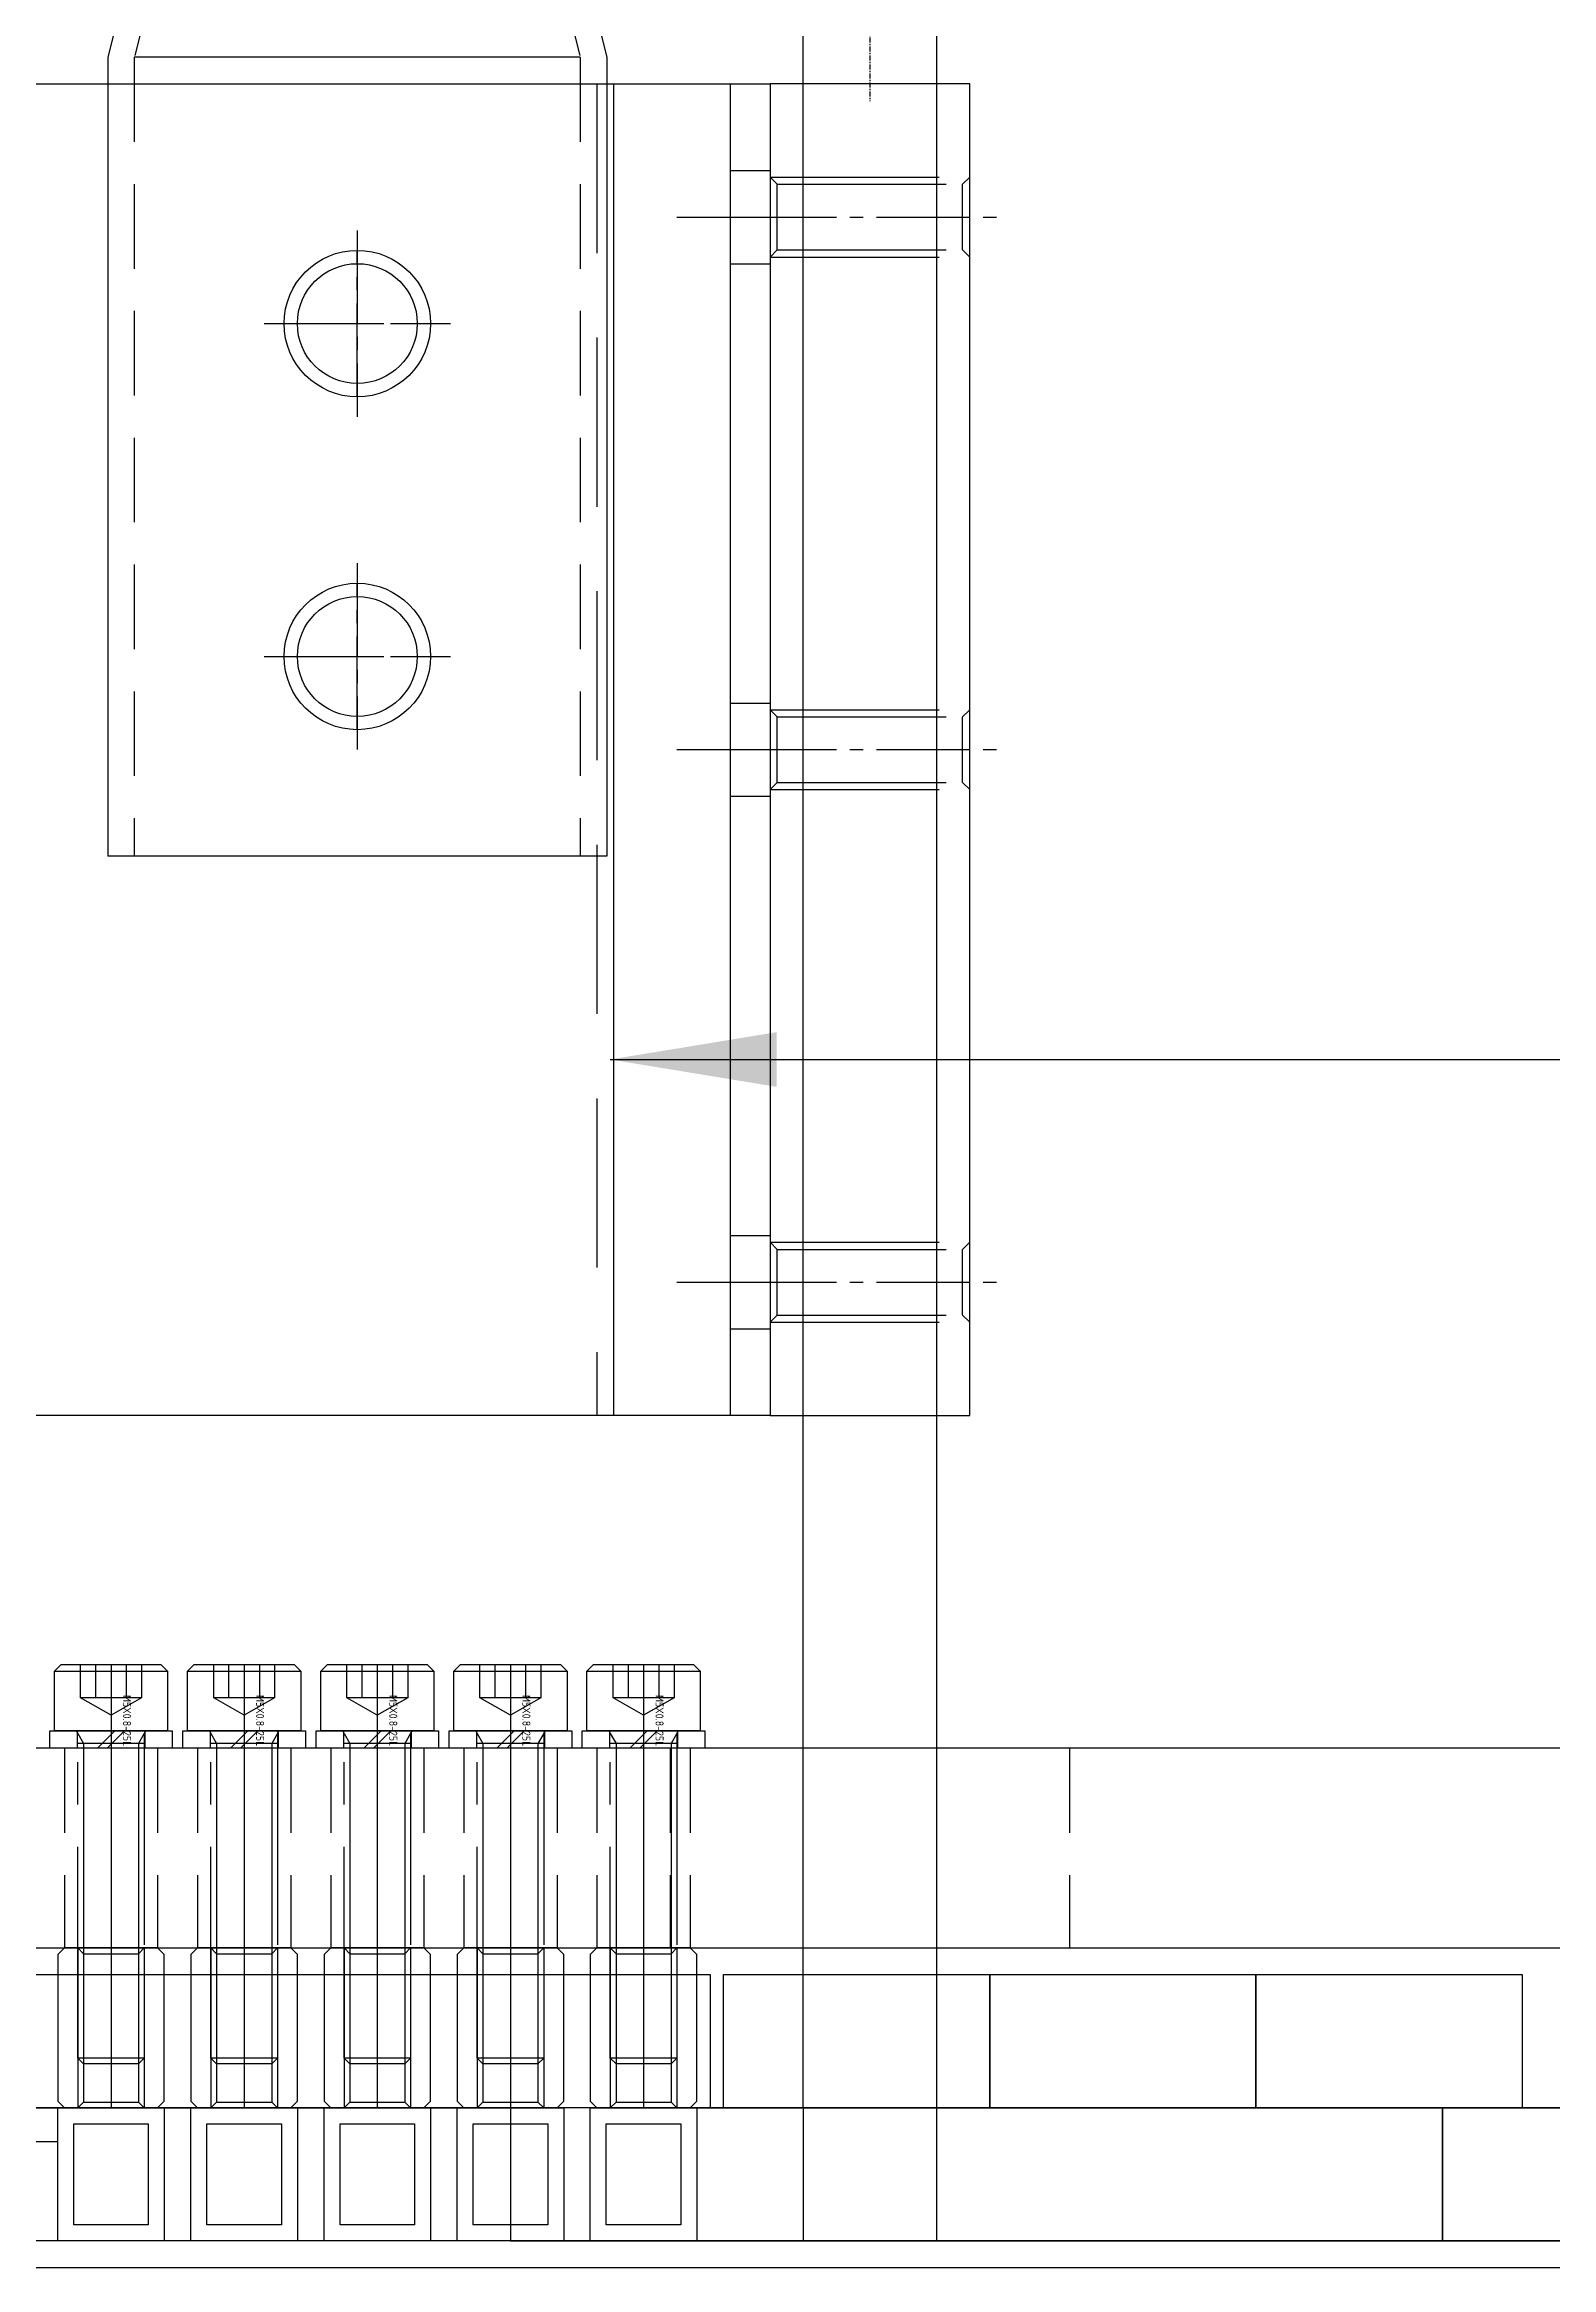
# Model space of a CAD drawing. Header units: millimetres. Extents: x 2584 to 14522, y 0 to 1456.
# Drawn here: x 5221.4 to 5334.6, y 352.1 to 519.1 of the extents above; entities that cross this region are included whole.
import ezdxf
from ezdxf.enums import TextEntityAlignment as Align

# ---------------------------------------------------------------- set-up
doc = ezdxf.new("R2010")
doc.units = ezdxf.units.MM
for name, pattern in [('CENTER', [50.8, 31.75, -6.35, 6.35, -6.35]), ('CENTER1', [10, 7, -1, 1, -1]), ('CENTER2', [1.125, 0.75, -0.125, 0.125, -0.125]), ('HIDDEN', [9.525, 6.35, -3.175]), ('HIDDENX2', [19.05, 12.7, -6.35]), ('PHANTOM2', [31.75, 15.875, -3.175, 3.175, -3.175, 3.175, -3.175])]:
    doc.linetypes.add(name, pattern=pattern)
doc.layers.add('CENTER', color=1, linetype='CENTER')
doc.layers.add('THIN', color=3, linetype='Continuous')
doc.styles.get("Standard").update_dxf_attribs({"font": 'ISOCP.SHX', "bigfont": 'WHGTXT.SHX'})
doc.dimstyles.new('PS-5', dxfattribs={"dimscale": 5, "dimtxt": 3.2, "dimasz": 2.5, "dimexe": 2, "dimexo": 2.5, "dimgap": 2, "dimtad": 1, "dimtoh": 1, "dimrnd": 0.05, "dimzin": 12, "dimdsep": 46, "dimtxsty": 'Standard', "dimcen": 0, "dimclrt": 2, "dimazin": 3, "dimtfac": 1, "dimtofl": 0, "dimtmove": 0, "dimatfit": 3, "dimfxl": 0, "dimtolj": 1, "dimtzin": 0, "dimarcsym": 0})

# ---------------------------------------------------------------- blocks, each defined once
blk = doc.blocks.new('A$C3062378F')
at = {"color": 6, "linetype": 'PHANTOM2'}
for p, q in [((-4.25, 0.8), (4.25, 0.8)), ((0, 1.3), (0, -28.7)), ((2.29, -1.2), (-2.29, -1.2)), ((-2.55, -3.7), (-2.55, -5)), ((2.5, -4.65), (-2.5, -4.65)), ((-1.02, -5), (0.28, -3.7)), ((-0.28, -5), (1.02, -3.7)), ((0, -3.7), (0, -5)), ((2.55, -3.7), (2.55, -5)), ((2.5, -28.27), (-2.5, -28.27))]:
    blk.add_line(p, q, dxfattribs=at)
for points in [[(-4.25, -3.7), (-4.25, 0.8), (-3.75, 1.3), (3.75, 1.3), (4.25, 0.8), (4.25, -3.7)], [(4.6, -3.7), (4.6, -5), (-4.6, -5), (-4.6, -3.7)]]:
    blk.add_lwpolyline(points, close=True, dxfattribs=at)
for points in [[(2.29, 1.3), (2.29, -1.2), (0, -2.52), (0, -2.52), (-2.29, -1.2), (-2.29, 1.3)], [(-1.14, -1.2), (-1.14, 1.3)], [(1.14, 1.3), (1.14, -1.2)], [(2.5, -3.9), (2.5, -28.27), (2.07, -28.7), (-2.07, -28.7), (-2.5, -28.27), (-2.5, -3.9)], [(-2.5, -3.9), (-2.07, -4.65), (-2.07, -28.7)], [(2.5, -3.9), (2.07, -4.65), (2.07, -28.7)]]:
    blk.add_lwpolyline(points, dxfattribs=at)
for points in [[(-2.7, -3.7, -0.414214), (-2.5, -3.9)], [(2.5, -3.9, -0.414214), (2.7, -3.7)]]:
    blk.add_lwpolyline(points, format="xyb", dxfattribs=at)
blk.add_text('M5X0.8-25L', height=0.6, rotation=270, dxfattribs=at).set_placement((1.2, -1), align=Align.MIDDLE_LEFT)
blk = doc.blocks.new('A$C77334C63')
at = {"color": 6}
for p, q in [((-107.5, -40), (-107.5, 60)), ((-97.5, 60), (-97.5, -40)), ((-13.26, 60), (-13.26, -40))]:
    blk.add_line(p, q, dxfattribs=at)
at = {"color": 2, "linetype": 'HIDDENX2'}
for p, q in [((-98.74, 60), (-98.74, -40)), ((-14.5, 60), (-14.5, -40)), ((-4.5, 60), (-4.5, -40)), ((-110.5, 53.5), (-107.5, 53.5)), ((-4.5, 53.5), (-1.5, 53.5)), ((-110.5, 46.5), (-107.5, 46.5)), ((-4.5, 46.5), (-1.5, 46.5)), ((-110.5, 13.5), (-107.5, 13.5)), ((-4.5, 13.5), (-1.5, 13.5)), ((-110.5, 6.5), (-107.5, 6.5)), ((-4.5, 6.5), (-1.5, 6.5)), ((-110.5, -26.5), (-107.5, -26.5)), ((-4.5, -26.5), (-1.5, -26.5)), ((-110.5, -33.5), (-107.5, -33.5)), ((-4.5, -33.5), (-1.5, -33.5))]:
    blk.add_line(p, q, dxfattribs=at)
at = {"color": 1, "linetype": 'CENTER1'}
for p, q in [((-114.5, 50), (-103.5, 50)), ((-8.5, 50), (2.5, 50)), ((-114.5, 10), (-103.5, 10)), ((-8.5, 10), (2.5, 10)), ((-114.5, -30), (-103.5, -30)), ((-8.5, -30), (2.5, -30))]:
    blk.add_line(p, q, dxfattribs=at)
at = {"color": 6}
blk.add_lwpolyline([(-110.5, 60), (-1.5, 60), (-1.5, -40), (-110.5, -40)], close=True, dxfattribs=at)
blk = doc.blocks.new('A$C7FF604D3')
at = {"color": 1, "linetype": 'CENTER1'}
for p, q in [((-115, 2), (-115, -17)), ((-105, 2), (-105, -17)), ((-95, 2), (-95, -17)), ((-85, 2), (-85, -17)), ((-75, 2), (-75, -17))]:
    blk.add_line(p, q, dxfattribs=at)
at = {"color": 6, "linetype": 'HIDDEN'}
for p, q in [((-73, 0), (-73, -15)), ((-43, 0), (-43, -15))]:
    blk.add_line(p, q, dxfattribs=at)
at = {"linetype": 'HIDDEN'}
for p, q in [((-118.5, 0), (-118.5, -15)), ((-111.5, 0), (-111.5, -15)), ((-108.5, 0), (-108.5, -15)), ((-101.5, 0), (-101.5, -15)), ((-98.5, 0), (-98.5, -15)), ((-91.5, 0), (-91.5, -15)), ((-88.5, 0), (-88.5, -15)), ((-81.5, 0), (-81.5, -15)), ((-78.5, 0), (-78.5, -15)), ((-71.5, 0), (-71.5, -15))]:
    blk.add_line(p, q, dxfattribs=at)
at = {"color": 2}
blk.add_lwpolyline([(-420, -15), (180, -15), (180, 0), (-420, 0)], close=True, dxfattribs=at)
blk = doc.blocks.new('A$C0DA705FF')
at = {"color": 6}
for p, q in [((-15, -18.75), (-15, 18.75)), ((45, 18.75), (-15, 18.75)), ((70, 12.5), (45, 18.75)), ((45, -16.75), (45, 16.75)), ((70, -12.5), (45, -18.75)), ((45, -18.75), (-15, -18.75))]:
    blk.add_line(p, q, dxfattribs=at)
at = {"color": 2, "linetype": 'HIDDEN'}
for p, q in [((45, 16.75), (-15, 16.75)), ((69.75, 10.5), (45, 16.75)), ((69.75, -10.5), (45, -16.75)), ((45, -16.75), (-15, -16.75))]:
    blk.add_line(p, q, dxfattribs=at)
at = {"color": 1, "linetype": 'CENTER1'}
for p, q in [((0, 7), (0, -7)), ((25, 7), (25, -7)), ((7, 0), (-7, 0)), ((32, 0), (18, 0))]:
    blk.add_line(p, q, dxfattribs=at)
at = {"color": 6}
for centre in [(0, 0), (25, 0)]:
    blk.add_circle(centre, 5.5, dxfattribs=at)
blk = doc.blocks.new('A$C51940AD6')
at = {"color": 1}
blk.add_line((-3, 10), (-3, -90), dxfattribs=at)
at = {"color": 2, "linetype": 'HIDDENX2'}
for p, q in [((-3, 3.5), (0, 3.5)), ((-3, -3.5), (0, -3.5)), ((-3, -36.5), (0, -36.5)), ((-3, -43.5), (0, -43.5)), ((-3, -76.5), (0, -76.5)), ((-3, -83.5), (0, -83.5))]:
    blk.add_line(p, q, dxfattribs=at)
at = {"color": 1, "linetype": 'CENTER1'}
for p, q in [((-7, 0), (4, 0)), ((-76, -13.5), (-76, -2.5)), ((-31, -13.5), (-31, -2.5)), ((-81.5, -8), (-70.5, -8)), ((-36.5, -8), (-25.5, -8)), ((-76, -38.5), (-76, -27.5)), ((-31, -38.5), (-31, -27.5)), ((-81.5, -33), (-70.5, -33)), ((-36.5, -33), (-25.5, -33)), ((-7, -40), (4, -40)), ((-7, -80), (4, -80))]:
    blk.add_line(p, q, dxfattribs=at)
at = {"color": 1}
blk.add_lwpolyline([(-95, 10), (0, 10), (0, -90), (-95, -90)], close=True, dxfattribs=at)
for centre in [(-76, -8), (-31, -8), (-76, -33), (-31, -33)]:
    blk.add_circle(centre, 4.5, dxfattribs=at)
blk = doc.blocks.new('A$C00D83928')
for p, q in [((-2.07, 11.57), (-2.07, 0.43)), ((2.07, 11.57), (2.07, 0.43))]:
    blk.add_line(p, q)
at = {"color": 1}
blk.add_lwpolyline([(-3.5, 0), (3.5, 0), (4, 0.5), (4, 11.5), (3.5, 12), (-3.5, 12), (-4, 11.5), (-4, 0.5)], close=True, dxfattribs=at)
for points in [[(-2.5, 12), (-2.07, 11.57), (2.07, 11.57), (2.5, 12)], [(-2.5, 0), (-2.07, 0.43), (2.07, 0.43), (2.5, 0)]]:
    blk.add_lwpolyline(points)
at = {"layer": 'CENTER'}
blk.add_line((0, 12), (0, 0), dxfattribs=at)
at = {"layer": 'THIN'}
for p, q in [((-2.5, 12), (-2.5, 0)), ((2.5, 12), (2.5, 0))]:
    blk.add_line(p, q, dxfattribs=at)
blk = doc.blocks.new('A$C0ECC1165')
h = blk.add_hatch()
h.set_pattern_fill('ANSI31', color=256, scale=0.5, style=0)
h.set_pattern_definition([(45, (-7219.687, 2275.788), (-1.122532, 1.122532), [])])
h.paths.add_polyline_path([(4.25, 0), (7, 0), (7, -3), (8.5, -3), (8.5, 22), (6.5, 22), (6, 9), (5, 7.78), (4.25, 7.78)])
h.paths.add_polyline_path([(-8.5, -3), (-7, -3), (-7, 0), (-4.25, 0), (-4.25, 7.78), (-5, 7.78), (-6, 9), (-6.5, 22), (-8.5, 22)])
at = {"color": 1, "linetype": 'CENTER2', "ltscale": 0.5}
blk.add_line((0, 27.21), (0, -9.29), dxfattribs=at)
at = {"color": 1}
for p, q in [((-8.5, 22), (-8.5, -3)), ((8.5, 22), (-8.5, 22)), ((8.5, -3), (8.5, 22)), ((-4.25, 7.78), (-4.25, 0)), ((4.25, 7.78), (4.25, 0)), ((-7, 0), (7, 0)), ((7, 0), (7, -3)), ((-7, 0), (-7, -3)), ((-8.5, -3), (8.5, -3))]:
    blk.add_line(p, q, dxfattribs=at)
at = {"color": 3}
for p, q in [((-5.43, 21), (-6.5, 22)), ((5.43, 21), (6.5, 22)), ((-5.43, 21), (-5, 7.78)), ((5.43, 21), (5, 7.78))]:
    blk.add_line(p, q, dxfattribs=at)
for p, q in [((-6.5, 22), (-6, 9)), ((6.5, 22), (-6.5, 22)), ((6.5, 22), (6, 9)), ((6.47, 21), (-6.47, 21)), ((-5, 7.78), (-6, 9)), ((-6, 9), (6, 9)), ((5, 7.78), (6, 9)), ((5, 7.78), (-5, 7.78))]:
    blk.add_line(p, q)
blk = doc.blocks.new('A$C6FB36354')
at = {"color": 2, "linetype": 'HIDDENX2'}
for p, q in [((-2.5, 93), (12.5, 93)), ((-1.96, 92.46), (11.96, 92.46)), ((-2.5, 87), (12.5, 87)), ((-1.96, 87.54), (11.96, 87.54)), ((-2.5, 53), (12.5, 53)), ((-1.96, 52.46), (11.96, 52.46)), ((-2.5, 47), (12.5, 47)), ((-1.96, 47.54), (11.96, 47.54)), ((-2.5, 13), (12.5, 13)), ((-1.96, 12.46), (11.96, 12.46)), ((-2.5, 7), (12.5, 7)), ((-1.96, 7.54), (11.96, 7.54))]:
    blk.add_line(p, q, dxfattribs=at)
at = {"color": 1, "linetype": 'CENTER1'}
for p, q in [((-4.5, 90), (14.5, 90)), ((-4.5, 50), (14.5, 50)), ((-4.5, 10), (14.5, 10))]:
    blk.add_line(p, q, dxfattribs=at)
at = {"color": 1}
blk.add_lwpolyline([(-2.5, 0), (12.5, 0), (12.5, 100), (-2.5, 100)], close=True, dxfattribs=at)
at = {"color": 2, "linetype": 'HIDDENX2'}
for points in [[(-2.5, 87), (-1.96, 87.54), (-1.96, 92.46), (-2.5, 93)], [(12.5, 87), (11.96, 87.54), (11.96, 92.46), (12.5, 93)], [(-2.5, 47), (-1.96, 47.54), (-1.96, 52.46), (-2.5, 53)], [(12.5, 47), (11.96, 47.54), (11.96, 52.46), (12.5, 53)], [(-2.5, 7), (-1.96, 7.54), (-1.96, 12.46), (-2.5, 13)], [(12.5, 7), (11.96, 7.54), (11.96, 12.46), (12.5, 13)]]:
    blk.add_lwpolyline(points, dxfattribs=at)
blk = doc.blocks.new('A$C642F38A8')
at = {"color": 1}
blk.add_lwpolyline([(-5, -182), (-5, -22), (5, -22), (5, -182)], dxfattribs=at)
for name, p in [('A$C0ECC1165', (0, -22)), ('A$C6FB36354', (-5, -130))]:
    blk.add_blockref(name, p)
blk = doc.blocks.new('A$C0ED84AFE')
at = {"color": 1}
for p, q in [((-71, -12), (71, -12)), ((-63, -12), (-63, -22)), ((-53, -12), (-53, -22)), ((71, -22), (-71, -22))]:
    blk.add_line(p, q, dxfattribs=at)
blk.add_line((-121, -14.53), (-119, -14.53))
for points in [[(-119, -12), (-111, -12), (-111, -22), (-119, -22)], [(-117.8, -13.2), (-112.2, -13.2), (-112.2, -20.8), (-117.8, -20.8)], [(-109, -12), (-101, -12), (-101, -22), (-109, -22)], [(-107.8, -13.2), (-102.2, -13.2), (-102.2, -20.8), (-107.8, -20.8)], [(-99, -12), (-91, -12), (-91, -22), (-99, -22)], [(-97.8, -13.2), (-92.2, -13.2), (-92.2, -20.8), (-97.8, -20.8)], [(-89, -12), (-81, -12), (-81, -22), (-89, -22)], [(-87.8, -13.2), (-82.2, -13.2), (-82.2, -20.8), (-87.8, -20.8)], [(-79, -12), (-71, -12), (-71, -22), (-79, -22)], [(-77.8, -13.2), (-72.2, -13.2), (-72.2, -20.8), (-77.8, -20.8)]]:
    blk.add_lwpolyline(points, close=True, dxfattribs=at)
for name, p in [('A$C642F38A8', (-58, 170)), ('A$C00D83928', (-115, -12)), ('A$C00D83928', (-105, -12)), ('A$C00D83928', (-95, -12)), ('A$C00D83928', (-85, -12)), ('A$C00D83928', (-75, -12))]:
    blk.add_blockref(name, p)

msp = doc.modelspace()

# ---------------------------------------------------------------- linework, layer by layer
at = {"color": 252, "elevation": 0}
for points in [[(5271.38, 364.127), (5171.38, 364.127), (5171.38, 374.127), (5271.38, 374.127)], [(5292.38, 364.127), (5272.38, 364.127), (5272.38, 374.127), (5292.38, 374.127)], [(5312.38, 364.127), (5292.38, 364.127), (5292.38, 374.127), (5312.38, 374.127)], [(5332.38, 364.127), (5312.38, 364.127), (5312.38, 374.127), (5332.38, 374.127)], [(5256.38, 354.127), (5186.38, 354.127), (5186.38, 364.127), (5256.38, 364.127)], [(5256.38, 354.127), (5326.38, 354.127), (5326.38, 364.127), (5256.38, 364.127)], [(5326.38, 354.127), (5396.38, 354.127), (5396.38, 364.127), (5326.38, 364.127)]]:
    msp.add_lwpolyline(points, close=True, dxfattribs=at)
at = {"color": 2, "elevation": 0}
msp.add_lwpolyline([(4956.38, 354.127), (4956.38, 352.127), (5486.38, 352.127), (5486.38, 354.127)], close=True, dxfattribs=at)

# ---------------------------------------------------------------- block references
at = {"rotation": 89.99999999999999}
msp.add_blockref('A$C0DA705FF', (5244.88, 473.127, 0), dxfattribs=at)
for name, p in [('A$C0ED84AFE', (5341.38, 376.127, 0)), ('A$C77334C63', (5277.38, 456.127, 0)), ('A$C51940AD6', (5275.88, 506.127, 0)), ('A$C3062378F', (5226.38, 396.127, 0)), ('A$C3062378F', (5236.38, 396.127, 0)), ('A$C3062378F', (5246.38, 396.127, 0)), ('A$C3062378F', (5256.38, 396.127, 0)), ('A$C3062378F', (5266.38, 396.127, 0)), ('A$C7FF604D3', (5341.38, 391.127, 0))]:
    msp.add_blockref(name, p)

# ---------------------------------------------------------------- leaders
at = {"annotation_type": 0, "has_hookline": 1, "hookline_direction": 0, "text_width": 139.333}
msp.add_leader([(5263.88, 442.857, 0), (5339.333, 442.857, 0)], dimstyle='PS-5', override={"dimgap": 2, "dimtad": 1}, dxfattribs=at)

doc.saveas('drawing.dxf')
